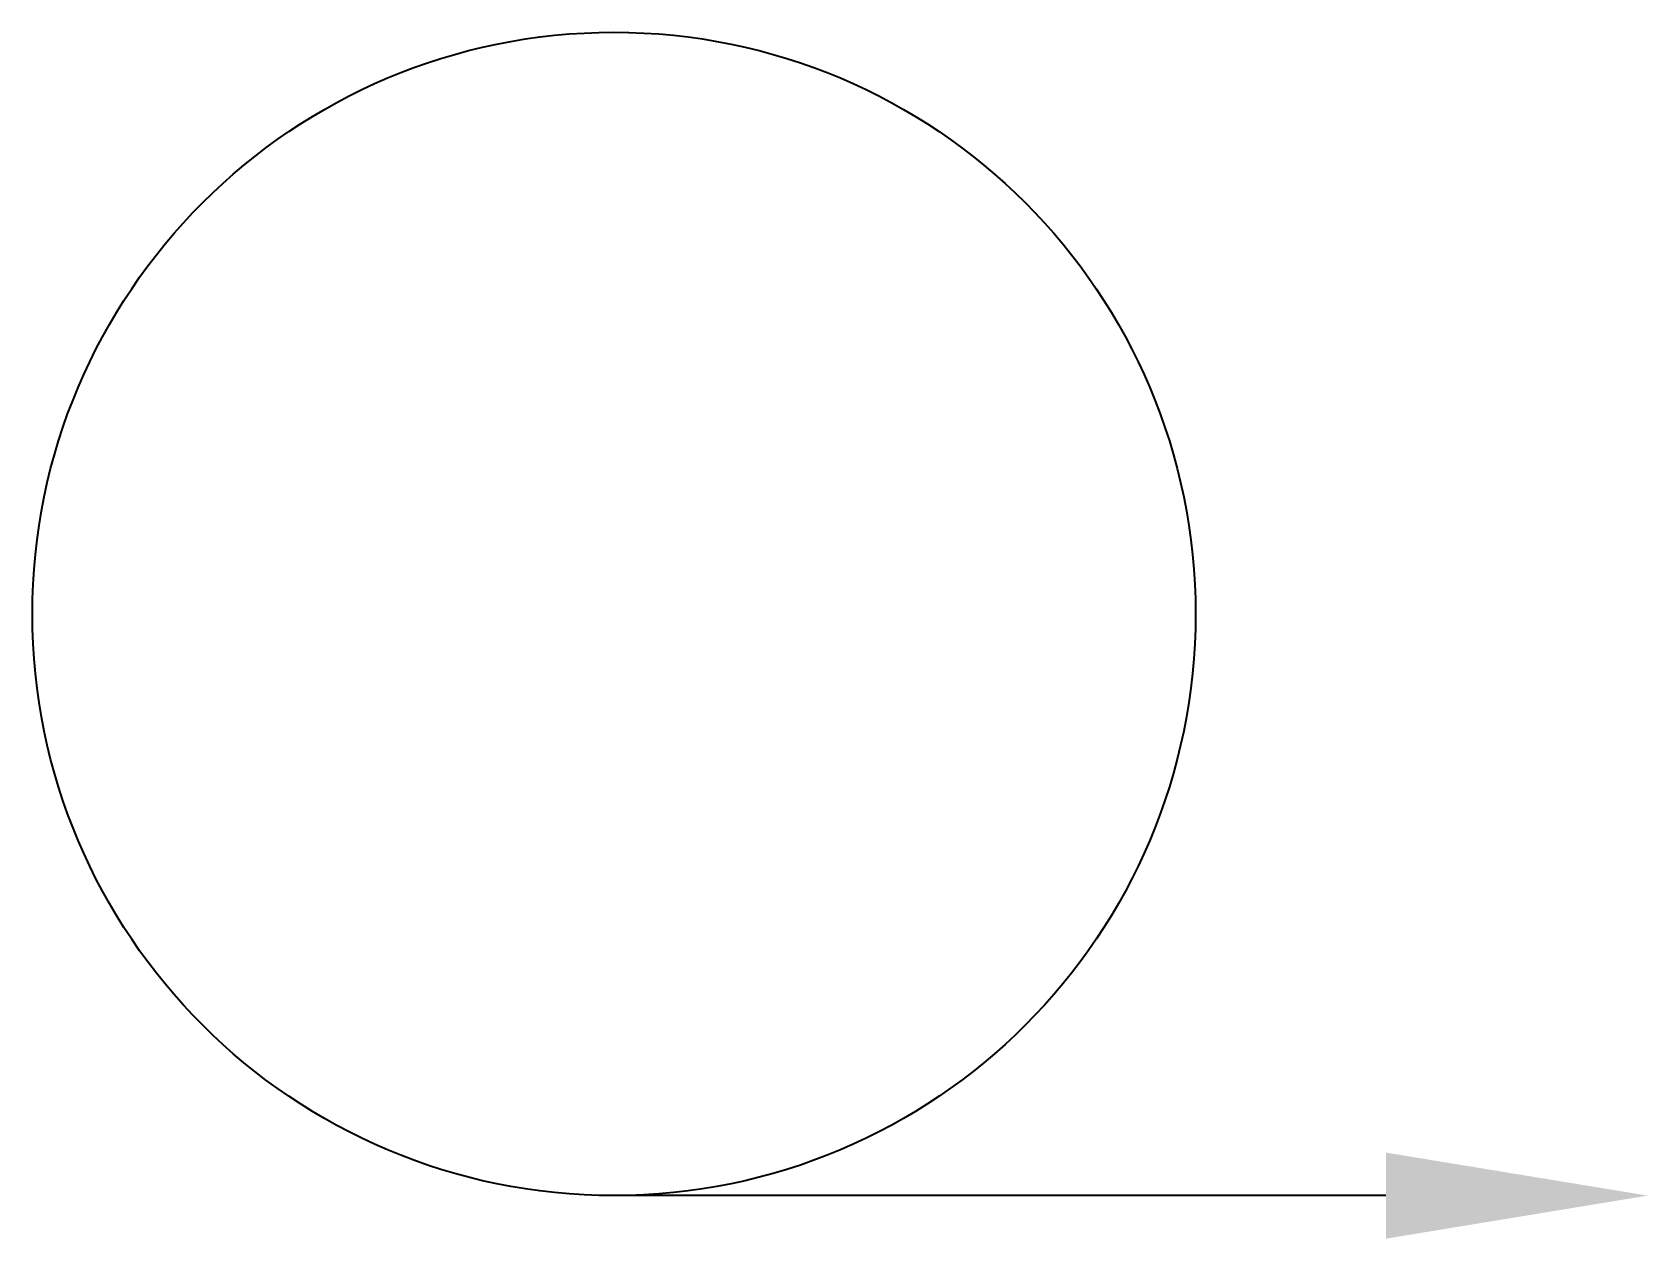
# Model space of a CAD drawing. Header units: millimetres. Extents: x 3.1 to 19.8, y 1.8 to 14.2.
import ezdxf
from ezdxf import colors
from ezdxf.entities.mleader import LeaderData, LeaderLine
from ezdxf.math import Vec2, Vec3

# ---------------------------------------------------------------- set-up
doc = ezdxf.new("R2010")
doc.units = ezdxf.units.MM
doc.header["$LTSCALE"] = 0.5
doc.layers.add('31-SYMBOLE', color=31, linetype='Continuous', lineweight=25, plot=False)
doc.styles.get("Standard").update_dxf_attribs({"font": 'simplex.shx', "width": 0.85, "oblique": 15})

msp = doc.modelspace()

# ---------------------------------------------------------------- linework, layer by layer
at = {"layer": '31-SYMBOLE'}
msp.add_circle((9.119, 8.212), 6, dxfattribs=at)

# ---------------------------------------------------------------- leaders
ml = msp.add_multileader_mtext('Standard', dxfattribs=at)
ml.set_content('', color=256)
ml.set_leader_properties()
ml.build(insert=Vec2(0, 0))
ml.multileader.update_dxf_attribs({"text_right_attachment_type": 6, "dogleg_length": 0.36, "arrow_head_size": 2.7, "scale": 15})
ctx = ml.context
ctx.base_point, ctx.scale, ctx.char_height, ctx.arrow_head_size, ctx.landing_gap_size, ctx.plane_origin = Vec3(7.619, 3.562), 15, 2.7, 2.7, 1.35, Vec3(19.783, 2.212)
ctx.right_attachment, ctx.text_align_type = 6, 2
notes = []
notes.append((ctx, [(0, (1, 1, 0), (12.987, 2.212), (-1, 0), 2.668, [(0, [(19.783, 2.212)], 0, [])])]))
ctx.mtext.insert, ctx.mtext.alignment, ctx.mtext.flow_direction = Vec3(8.969, 4.912), 3, 5
for ctx, leaders in notes:
    for number, flags, end, landing, length, lines in leaders:
        leader = LeaderData()
        leader.index, (leader.has_last_leader_line, leader.has_dogleg_vector, leader.attachment_direction) = number, flags
        leader.last_leader_point, leader.dogleg_vector, leader.dogleg_length = Vec3(end), Vec3(landing), length
        for number, points, colour, breaks in lines:
            line = LeaderLine()
            line.index, line.vertices, line.color, line.breaks = number, Vec3.list(points), colors.encode_raw_color(colour), breaks
            leader.lines.append(line)
        ctx.leaders.append(leader)

doc.saveas('drawing.dxf')
